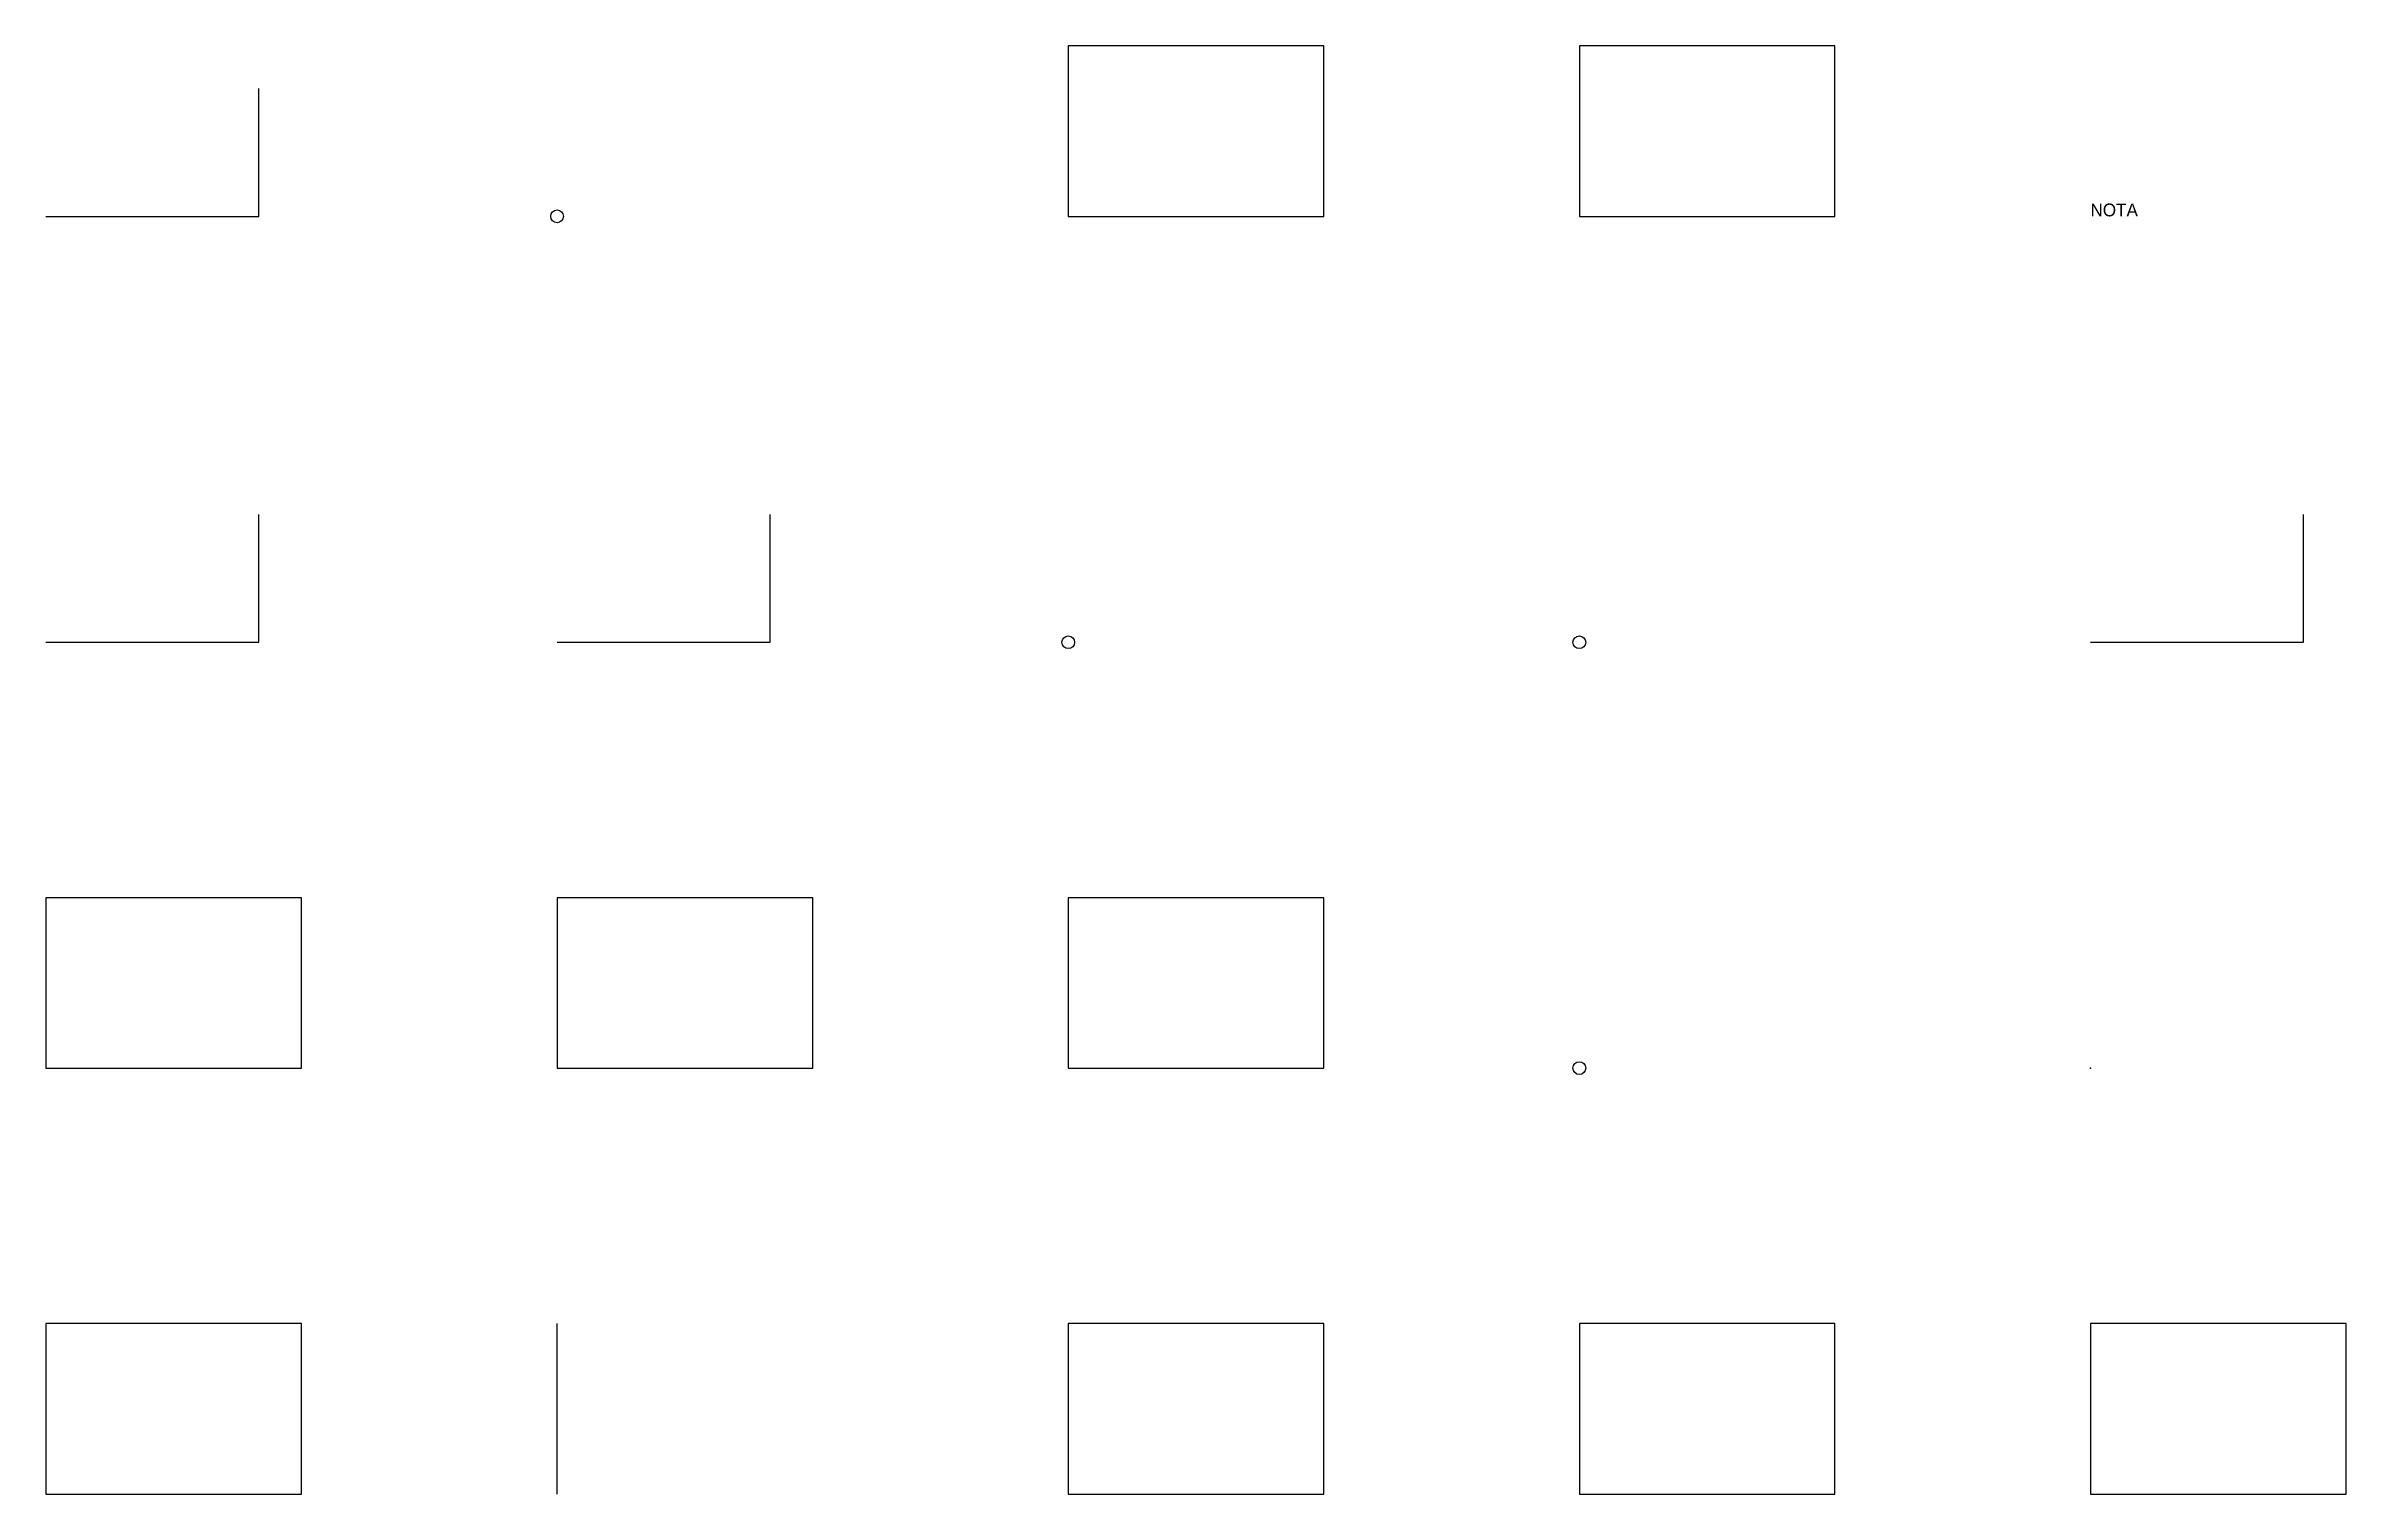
# Model space of a CAD drawing. Header units: metres. Extents: x 0 to 54, y 0 to 34.
import ezdxf

# ---------------------------------------------------------------- set-up
doc = ezdxf.new("R2010")
doc.units = ezdxf.units.M
for name, color, linetype in [('A-ESTRUCT-COLUMNAS', 7, 'Continuous'), ('A-ESTRUCT-MUROS', 7, 'Continuous'), ('A-PLANTA-CIELOS-YESO', 2, 'Continuous'), ('A-PLANTA-MUROS-PT', 7, 'Continuous'), ('A-PLANTA-MUROS-TAB', 7, 'Continuous'), ('A-PLANTA-PISOS-LOSETA', 3, 'Continuous'), ('A-PLANTA-PISOS-PORCELANATO', 3, 'Continuous'), ('ARQ-MUROS-ACABADO', 7, 'Continuous'), ('ARQ-PUERTAS-VENTANAS', 8, 'Continuous'), ('ELE-CABLE-AL', 30, 'Continuous'), ('ELE-CONTACTO-DUPLEX', 4, 'Continuous'), ('ELE-LAMP-TIPO-A', 2, 'Continuous'), ('ELE-TAB-DIST', 5, 'Continuous'), ('ELE-TUBO-CONDUIT', 30, 'Continuous'), ('HID-COLADERA-BANO', 4, 'Continuous'), ('HID-TUBO-AGUA-CALIENTE', 140, 'Continuous'), ('HID-TUBO-AGUA-FRIA', 140, 'Continuous'), ('MEC-DUCTO-SUP', 6, 'Continuous'), ('NOTAS-MUROS', 250, 'Continuous'), ('PLANTA_ALTA', 8, 'Continuous')]:
    doc.layers.add(name, color=color, linetype=linetype)

msp = doc.modelspace()

# ---------------------------------------------------------------- linework, layer by layer
at = {"layer": 'A-ESTRUCT-COLUMNAS'}
msp.add_line((12, 0), (12, 4), dxfattribs=at)
at = {"layer": 'A-ESTRUCT-MUROS'}
msp.add_lwpolyline([(0, 0), (6, 0), (6, 4), (0, 4)], close=True, dxfattribs=at)
at = {"layer": 'A-PLANTA-CIELOS-YESO'}
msp.add_lwpolyline([(12, 10), (18, 10), (18, 14), (12, 14)], close=True, dxfattribs=at)
at = {"layer": 'A-PLANTA-MUROS-PT'}
msp.add_lwpolyline([(24, 0), (30, 0), (30, 4), (24, 4)], close=True, dxfattribs=at)
at = {"layer": 'A-PLANTA-MUROS-TAB'}
msp.add_lwpolyline([(36, 0), (42, 0), (42, 4), (36, 4)], close=True, dxfattribs=at)
at = {"layer": 'A-PLANTA-PISOS-LOSETA'}
msp.add_lwpolyline([(48, 0), (54, 0), (54, 4), (48, 4)], close=True, dxfattribs=at)
at = {"layer": 'A-PLANTA-PISOS-PORCELANATO'}
msp.add_lwpolyline([(0, 10), (6, 10), (6, 14), (0, 14)], close=True, dxfattribs=at)
at = {"layer": 'ARQ-MUROS-ACABADO'}
msp.add_lwpolyline([(24, 10), (30, 10), (30, 14), (24, 14)], close=True, dxfattribs=at)
at = {"layer": 'ARQ-PUERTAS-VENTANAS'}
msp.add_circle((36, 10), 0.15, dxfattribs=at)
at = {"layer": 'ELE-CABLE-AL'}
msp.add_lwpolyline([(12, 20), (17, 20), (17, 23)], dxfattribs=at)
at = {"layer": 'ELE-CONTACTO-DUPLEX'}
msp.add_circle((36, 20), 0.15, dxfattribs=at)
at = {"layer": 'ELE-LAMP-TIPO-A'}
msp.add_circle((24, 20), 0.15, dxfattribs=at)
at = {"layer": 'ELE-TAB-DIST'}
msp.add_point((48, 10), dxfattribs=at)
at = {"layer": 'ELE-TUBO-CONDUIT'}
msp.add_lwpolyline([(0, 20), (5, 20), (5, 23)], dxfattribs=at)
at = {"layer": 'HID-COLADERA-BANO'}
msp.add_circle((12, 30), 0.15, dxfattribs=at)
at = {"layer": 'HID-TUBO-AGUA-CALIENTE'}
msp.add_lwpolyline([(0, 30), (5, 30), (5, 33)], dxfattribs=at)
at = {"layer": 'HID-TUBO-AGUA-FRIA'}
msp.add_lwpolyline([(48, 20), (53, 20), (53, 23)], dxfattribs=at)
at = {"layer": 'MEC-DUCTO-SUP'}
msp.add_lwpolyline([(24, 30), (30, 30), (30, 34), (24, 34)], close=True, dxfattribs=at)
at = {"layer": 'PLANTA_ALTA'}
msp.add_lwpolyline([(36, 30), (42, 30), (42, 34), (36, 34)], close=True, dxfattribs=at)

# ---------------------------------------------------------------- texts
at = {"layer": 'NOTAS-MUROS'}
msp.add_text('NOTA', height=0.3, dxfattribs=at).set_placement((48, 30))

doc.saveas('drawing.dxf')
